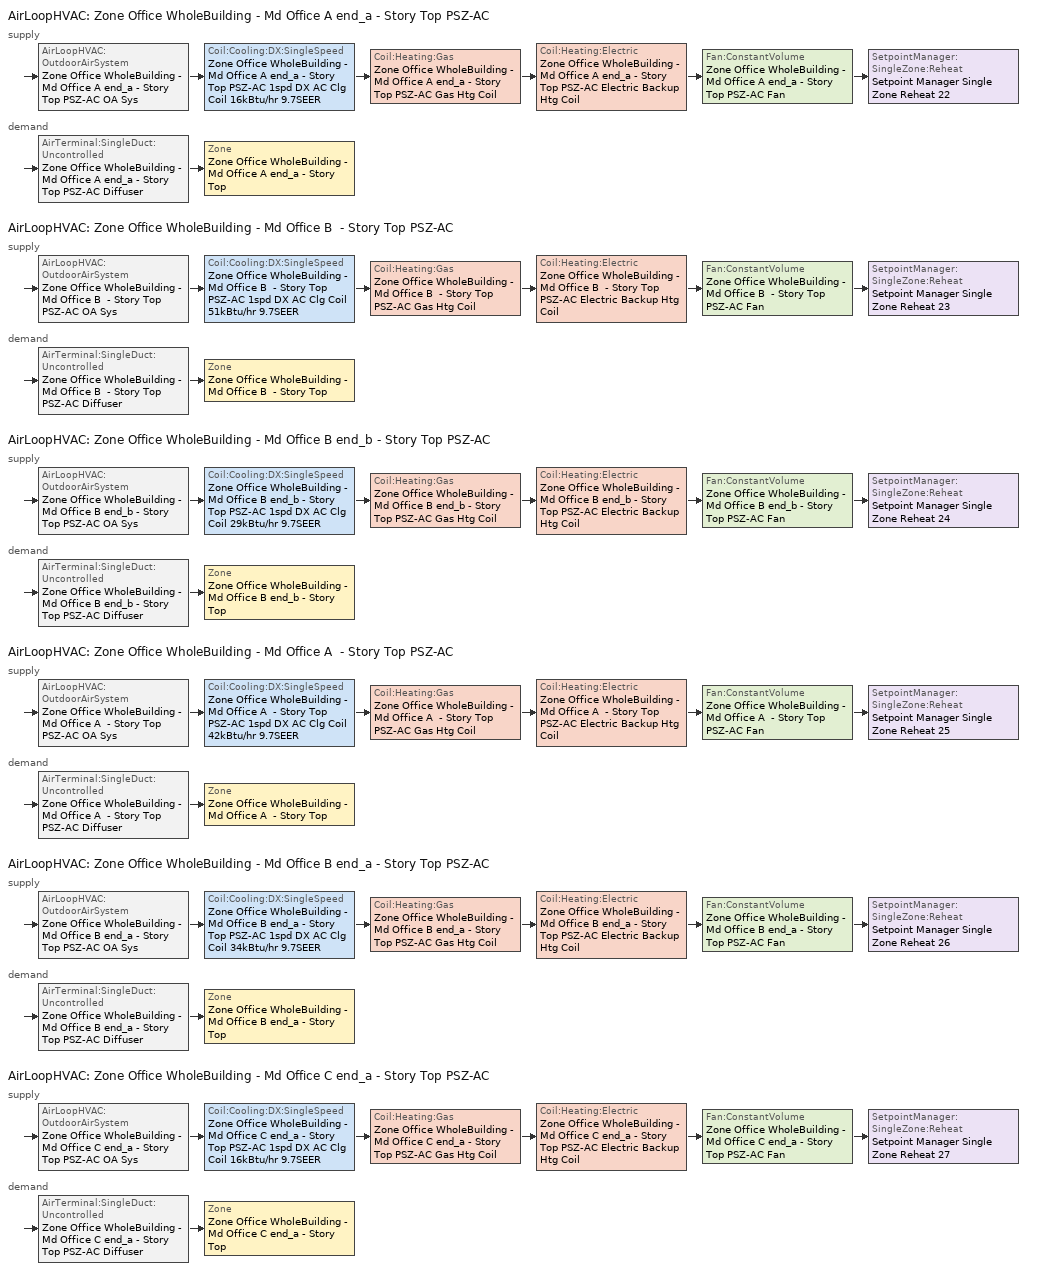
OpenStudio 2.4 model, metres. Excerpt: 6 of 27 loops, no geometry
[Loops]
AirLoopHVAC 'Zone Office WholeBuilding - Md Office A end_a - Story Top PSZ-AC'
 supply: AirLoopHVAC:OutdoorAirSystem 'Zone Office WholeBuilding - Md Office A end_a - Story Top PSZ-AC OA Sys' > Coil:Cooling:DX:SingleSpeed 'Zone Office WholeBuilding - Md Office A end_a - Story Top PSZ-AC 1spd DX AC Clg Coil 16kBtu/hr 9.7SEER' > Coil:Heating:Gas 'Zone Office WholeBuilding - Md Office A end_a - Story Top PSZ-AC Gas Htg Coil' > Coil:Heating:Electric 'Zone Office WholeBuilding - Md Office A end_a - Story Top PSZ-AC Electric Backup Htg Coil' > Fan:ConstantVolume 'Zone Office WholeBuilding - Md Office A end_a - Story Top PSZ-AC Fan' > SetpointManager:SingleZone:Reheat 'Setpoint Manager Single Zone Reheat 22'
 demand: AirTerminal:SingleDuct:Uncontrolled 'Zone Office WholeBuilding - Md Office A end_a - Story Top PSZ-AC Diffuser' > Zone 'Zone Office WholeBuilding - Md Office A end_a - Story Top'
AirLoopHVAC 'Zone Office WholeBuilding - Md Office B  - Story Top PSZ-AC'
 supply: AirLoopHVAC:OutdoorAirSystem 'Zone Office WholeBuilding - Md Office B  - Story Top PSZ-AC OA Sys' > Coil:Cooling:DX:SingleSpeed 'Zone Office WholeBuilding - Md Office B  - Story Top PSZ-AC 1spd DX AC Clg Coil 51kBtu/hr 9.7SEER' > Coil:Heating:Gas 'Zone Office WholeBuilding - Md Office B  - Story Top PSZ-AC Gas Htg Coil' > Coil:Heating:Electric 'Zone Office WholeBuilding - Md Office B  - Story Top PSZ-AC Electric Backup Htg Coil' > Fan:ConstantVolume 'Zone Office WholeBuilding - Md Office B  - Story Top PSZ-AC Fan' > SetpointManager:SingleZone:Reheat 'Setpoint Manager Single Zone Reheat 23'
 demand: AirTerminal:SingleDuct:Uncontrolled 'Zone Office WholeBuilding - Md Office B  - Story Top PSZ-AC Diffuser' > Zone 'Zone Office WholeBuilding - Md Office B  - Story Top'
AirLoopHVAC 'Zone Office WholeBuilding - Md Office B end_b - Story Top PSZ-AC'
 supply: AirLoopHVAC:OutdoorAirSystem 'Zone Office WholeBuilding - Md Office B end_b - Story Top PSZ-AC OA Sys' > Coil:Cooling:DX:SingleSpeed 'Zone Office WholeBuilding - Md Office B end_b - Story Top PSZ-AC 1spd DX AC Clg Coil 29kBtu/hr 9.7SEER' > Coil:Heating:Gas 'Zone Office WholeBuilding - Md Office B end_b - Story Top PSZ-AC Gas Htg Coil' > Coil:Heating:Electric 'Zone Office WholeBuilding - Md Office B end_b - Story Top PSZ-AC Electric Backup Htg Coil' > Fan:ConstantVolume 'Zone Office WholeBuilding - Md Office B end_b - Story Top PSZ-AC Fan' > SetpointManager:SingleZone:Reheat 'Setpoint Manager Single Zone Reheat 24'
 demand: AirTerminal:SingleDuct:Uncontrolled 'Zone Office WholeBuilding - Md Office B end_b - Story Top PSZ-AC Diffuser' > Zone 'Zone Office WholeBuilding - Md Office B end_b - Story Top'
AirLoopHVAC 'Zone Office WholeBuilding - Md Office A  - Story Top PSZ-AC'
 supply: AirLoopHVAC:OutdoorAirSystem 'Zone Office WholeBuilding - Md Office A  - Story Top PSZ-AC OA Sys' > Coil:Cooling:DX:SingleSpeed 'Zone Office WholeBuilding - Md Office A  - Story Top PSZ-AC 1spd DX AC Clg Coil 42kBtu/hr 9.7SEER' > Coil:Heating:Gas 'Zone Office WholeBuilding - Md Office A  - Story Top PSZ-AC Gas Htg Coil' > Coil:Heating:Electric 'Zone Office WholeBuilding - Md Office A  - Story Top PSZ-AC Electric Backup Htg Coil' > Fan:ConstantVolume 'Zone Office WholeBuilding - Md Office A  - Story Top PSZ-AC Fan' > SetpointManager:SingleZone:Reheat 'Setpoint Manager Single Zone Reheat 25'
 demand: AirTerminal:SingleDuct:Uncontrolled 'Zone Office WholeBuilding - Md Office A  - Story Top PSZ-AC Diffuser' > Zone 'Zone Office WholeBuilding - Md Office A  - Story Top'
AirLoopHVAC 'Zone Office WholeBuilding - Md Office B end_a - Story Top PSZ-AC'
 supply: AirLoopHVAC:OutdoorAirSystem 'Zone Office WholeBuilding - Md Office B end_a - Story Top PSZ-AC OA Sys' > Coil:Cooling:DX:SingleSpeed 'Zone Office WholeBuilding - Md Office B end_a - Story Top PSZ-AC 1spd DX AC Clg Coil 34kBtu/hr 9.7SEER' > Coil:Heating:Gas 'Zone Office WholeBuilding - Md Office B end_a - Story Top PSZ-AC Gas Htg Coil' > Coil:Heating:Electric 'Zone Office WholeBuilding - Md Office B end_a - Story Top PSZ-AC Electric Backup Htg Coil' > Fan:ConstantVolume 'Zone Office WholeBuilding - Md Office B end_a - Story Top PSZ-AC Fan' > SetpointManager:SingleZone:Reheat 'Setpoint Manager Single Zone Reheat 26'
 demand: AirTerminal:SingleDuct:Uncontrolled 'Zone Office WholeBuilding - Md Office B end_a - Story Top PSZ-AC Diffuser' > Zone 'Zone Office WholeBuilding - Md Office B end_a - Story Top'
AirLoopHVAC 'Zone Office WholeBuilding - Md Office C end_a - Story Top PSZ-AC'
 supply: AirLoopHVAC:OutdoorAirSystem 'Zone Office WholeBuilding - Md Office C end_a - Story Top PSZ-AC OA Sys' > Coil:Cooling:DX:SingleSpeed 'Zone Office WholeBuilding - Md Office C end_a - Story Top PSZ-AC 1spd DX AC Clg Coil 16kBtu/hr 9.7SEER' > Coil:Heating:Gas 'Zone Office WholeBuilding - Md Office C end_a - Story Top PSZ-AC Gas Htg Coil' > Coil:Heating:Electric 'Zone Office WholeBuilding - Md Office C end_a - Story Top PSZ-AC Electric Backup Htg Coil' > Fan:ConstantVolume 'Zone Office WholeBuilding - Md Office C end_a - Story Top PSZ-AC Fan' > SetpointManager:SingleZone:Reheat 'Setpoint Manager Single Zone Reheat 27'
 demand: AirTerminal:SingleDuct:Uncontrolled 'Zone Office WholeBuilding - Md Office C end_a - Story Top PSZ-AC Diffuser' > Zone 'Zone Office WholeBuilding - Md Office C end_a - Story Top'
[Sizing:Zone] Zone Cooling Design Supply Air Temperature Input Method=SupplyAirTemperature; Zone Cooling Design Supply Air Temperature {C}=12.8; Zone Cooling Design Supply Air Temperature Difference {deltaC}=11.11; Zone Heating Design Supply Air Temperature Input Method=SupplyAirTemperature; Zone Heating Design Supply Air Temperature {C}=40; Zone Heating Design Supply Air Temperature Difference {deltaC}=11.11; Zone Cooling Design Supply Air Humidity Ratio {kg-H2O/kg-air}=0.0085; Zone Heating Design Supply Air Humidity Ratio {kg-H2O/kg-air}=0.008; Cooling Design Air Flow Method=DesignDay; Heating Design Air Flow Method=DesignDay; Account for Dedicated Outdoor Air System=No; Dedicated Outdoor Air System Control Strategy=NeutralSupplyAir; Dedicated Outdoor Air Low Setpoint Temperature for Design {C}=autosize; Dedicated Outdoor Air High Setpoint Temperature for Design {C}=autosize
Zone Office WholeBuilding - Md Office A end_a - Story Top; Zone Office WholeBuilding - Md Office B end_a - Story Top; Zone Office WholeBuilding - Md Office C end_a - Story Top; Zone Office WholeBuilding - Md Office A  - Story Top; Zone Office WholeBuilding - Md Office B  - Story Top; Zone Office WholeBuilding - Md Office B end_b - Story Top
[Zone equipment]
Zone Office WholeBuilding - Md Office A end_a - Story Top: Zone Office WholeBuilding - Md Office A end_a - Story Top PSZ-AC Diffuser
Zone Office WholeBuilding - Md Office B end_a - Story Top: Zone Office WholeBuilding - Md Office B end_a - Story Top PSZ-AC Diffuser
Zone Office WholeBuilding - Md Office C end_a - Story Top: Zone Office WholeBuilding - Md Office C end_a - Story Top PSZ-AC Diffuser
Zone Office WholeBuilding - Md Office A  - Story Top: Zone Office WholeBuilding - Md Office A  - Story Top PSZ-AC Diffuser
Zone Office WholeBuilding - Md Office B  - Story Top: Zone Office WholeBuilding - Md Office B  - Story Top PSZ-AC Diffuser
Zone Office WholeBuilding - Md Office B end_b - Story Top: Zone Office WholeBuilding - Md Office B end_b - Story Top PSZ-AC Diffuser
[AirLoopHVAC] Design Supply Air Flow Rate {m3/s}=AutoSize
Name | Availability Schedule
Zone Office WholeBuilding - Md Office A end_a - Story Top PSZ-AC; Zone Office WholeBuilding - Md Office C end_a - Story Top PSZ-AC | Always On Discrete
Zone Office WholeBuilding - Md Office B  - Story Top PSZ-AC | Zone Office WholeBuilding - Md Office B  - Story Top PSZ-AC Occ Sch
Zone Office WholeBuilding - Md Office B end_b - Story Top PSZ-AC | Zone Office WholeBuilding - Md Office B end_b - Story Top PSZ-AC Occ Sch
Zone Office WholeBuilding - Md Office A  - Story Top PSZ-AC | Zone Office WholeBuilding - Md Office A  - Story Top PSZ-AC Occ Sch
Zone Office WholeBuilding - Md Office B end_a - Story Top PSZ-AC | Zone Office WholeBuilding - Md Office B end_a - Story Top PSZ-AC Occ Sch
[Sizing:System] Type of Load to Size On=Sensible; Design Outdoor Air Flow Rate {m3/s}=Autosize; Minimum System Air Flow Ratio=1; Preheat Design Temperature {C}=7; Preheat Design Humidity Ratio {kg-H2O/kg-Air}=0.008; Precool Design Temperature {C}=12.8; Precool Design Humidity Ratio {kg-H2O/kg-Air}=0.008; Central Cooling Design Supply Air Temperature {C}=12.8; Central Heating Design Supply Air Temperature {C}=40; Sizing Option=Coincident; 100% Outdoor Air in Cooling=No; 100% Outdoor Air in Heating=No; Central Cooling Design Supply Air Humidity Ratio {kg-H2O/kg-Air}=0.0085; Central Heating Design Supply Air Humidity Ratio {kg-H2O/kg-Air}=0.008; Cooling Design Air Flow Method=DesignDay; Cooling Design Air Flow Rate {m3/s}=0; Heating Design Air Flow Method=DesignDay; Heating Design Air Flow Rate {m3/s}=0; System Outdoor Air Method=ZoneSum; Zone Maximum Outdoor Air Fraction=1; Cooling Supply Air Flow Rate Per Floor Area {m3/s-m2}=0.00996765; Cooling Fraction of Autosized Cooling Supply Air Flow Rate=1; Cooling Supply Air Flow Rate Per Unit Cooling Capacity {m3/s-W}=3.94755e-05; Heating Supply Air Flow Rate Per Floor Area {m3/s-m2}=0.00996765; Heating Fraction of Autosized Heating Supply Air Flow Rate=1; Heating Fraction of Autosized Cooling Supply Air Flow Rate=1; Heating Supply Air Flow Rate Per Unit Heating Capacity {m3/s-W}=3.15882e-05; Cooling Design Capacity Method=CoolingDesignCapacity; Cooling Design Capacity {W}=autosize; Cooling Design Capacity Per Floor Area {W/m2}=234.7; Fraction of Autosized Cooling Design Capacity=1; Heating Design Capacity Method=HeatingDesignCapacity; Heating Design Capacity {W}=autosize; Heating Design Capacity Per Floor Area {W/m2}=157; Fraction of Autosized Heating Design Capacity=1; Central Cooling Capacity Control Method=OnOff
Zone Office WholeBuilding - Md Office A end_a - Story Top PSZ-AC; Zone Office WholeBuilding - Md Office B  - Story Top PSZ-AC; Zone Office WholeBuilding - Md Office B end_b - Story Top PSZ-AC; Zone Office WholeBuilding - Md Office A  - Story Top PSZ-AC; Zone Office WholeBuilding - Md Office B end_a - Story Top PSZ-AC; Zone Office WholeBuilding - Md Office C end_a - Story Top PSZ-AC
[SetpointManager:SingleZone:Reheat] Minimum Supply Air Temperature {C}=10; Maximum Supply Air Temperature {C}=50
Name | Control Zone
Setpoint Manager Single Zone Reheat 22 | Zone Office WholeBuilding - Md Office A end_a - Story Top
Setpoint Manager Single Zone Reheat 23 | Zone Office WholeBuilding - Md Office B  - Story Top
Setpoint Manager Single Zone Reheat 24 | Zone Office WholeBuilding - Md Office B end_b - Story Top
Setpoint Manager Single Zone Reheat 25 | Zone Office WholeBuilding - Md Office A  - Story Top
Setpoint Manager Single Zone Reheat 26 | Zone Office WholeBuilding - Md Office B end_a - Story Top
Setpoint Manager Single Zone Reheat 27 | Zone Office WholeBuilding - Md Office C end_a - Story Top
[Fan:ConstantVolume] Availability Schedule=Always On Discrete; Pressure Rise {Pa}=622.722; Maximum Flow Rate {m3/s}=AutoSize
Name | Fan Efficiency | Motor Efficiency
Zone Office WholeBuilding - Md Office A end_a - Story Top PSZ-AC Fan; Zone Office WholeBuilding - Md Office B end_b - Story Top PSZ-AC Fan; Zone Office WholeBuilding - Md Office A  - Story Top PSZ-AC Fan; Zone Office WholeBuilding - Md Office B end_a - Story Top PSZ-AC Fan; Zone Office WholeBuilding - Md Office C end_a - Story Top PSZ-AC Fan | 0.53625 | 0.825
Zone Office WholeBuilding - Md Office B  - Story Top PSZ-AC Fan | 0.546 | 0.84
[Coil:Heating:Gas] Availability Schedule=Always On Discrete; Gas Burner Efficiency=0.8; Nominal Capacity {W}=AutoSize; Parasitic Electric Load {W}=0; Parasitic Gas Load {W}=0
Zone Office WholeBuilding - Md Office A end_a - Story Top PSZ-AC Gas Htg Coil; Zone Office WholeBuilding - Md Office B  - Story Top PSZ-AC Gas Htg Coil; Zone Office WholeBuilding - Md Office B end_b - Story Top PSZ-AC Gas Htg Coil; Zone Office WholeBuilding - Md Office A  - Story Top PSZ-AC Gas Htg Coil; Zone Office WholeBuilding - Md Office B end_a - Story Top PSZ-AC Gas Htg Coil; Zone Office WholeBuilding - Md Office C end_a - Story Top PSZ-AC Gas Htg Coil
[Coil:Heating:Electric] Availability Schedule=Always On Discrete
Zone Office WholeBuilding - Md Office A end_a - Story Top PSZ-AC Electric Backup Htg Coil; Zone Office WholeBuilding - Md Office B  - Story Top PSZ-AC Electric Backup Htg Coil; Zone Office WholeBuilding - Md Office B end_b - Story Top PSZ-AC Electric Backup Htg Coil; Zone Office WholeBuilding - Md Office A  - Story Top PSZ-AC Electric Backup Htg Coil; Zone Office WholeBuilding - Md Office B end_a - Story Top PSZ-AC Electric Backup Htg Coil; Zone Office WholeBuilding - Md Office C end_a - Story Top PSZ-AC Electric Backup Htg Coil
[Coil:Cooling:DX:SingleSpeed] Availability Schedule=Always On Discrete; Rated Total Cooling Capacity {W}=autosize; Rated Sensible Heat Ratio=autosize; Rated COP {W/W}=2.967036; Rated Air Flow Rate {m3/s}=autosize; Rated Evaporator Fan Power Per Volume Flow Rate {W/(m3/s)}=773.3; Condenser Type=AirCooled; Evaporative Condenser Effectiveness=0; Evaporative Condenser Air Flow Rate {m3/s}=Autosize; Evaporative Condenser Pump Rated Power Consumption {W}=Autosize; Crankcase Heater Capacity {W}=0; Maximum Outdoor Dry-Bulb Temperature for Crankcase Heater Operation {C}=0; Basin Heater Capacity {W/K}=0; Basin Heater Setpoint Temperature {C}=10
Name | Total Cooling Capacity Function of Temperature Curve | Total Cooling Capacity Function of Flow Fraction Curve | Energy Input Ratio Function of Temperature Curve | Energy Input Ratio Function of Flow Fraction Curve | Part Load Fraction Correlation Curve
Zone Office WholeBuilding - Md Office A end_a - Story Top PSZ-AC 1spd DX AC Clg Coil 16kBtu/hr 9.7SEER | CoilClgDXQRatio_fTwbToadbSI 5 | CoilClgDXSnglQRatio_fCFMRatio 5 | CoilClgDXEIRRatio_fTwbToadbSI 5 | CoilClgDXSnglEIRRatio_fCFMRatio 5 | CoilClgDXEIRRatio_fQFrac 5
Zone Office WholeBuilding - Md Office B  - Story Top PSZ-AC 1spd DX AC Clg Coil 51kBtu/hr 9.7SEER | CoilClgDXQRatio_fTwbToadbSI 11 | CoilClgDXSnglQRatio_fCFMRatio 11 | CoilClgDXEIRRatio_fTwbToadbSI 11 | CoilClgDXSnglEIRRatio_fCFMRatio 11 | CoilClgDXEIRRatio_fQFrac 11
Zone Office WholeBuilding - Md Office B end_b - Story Top PSZ-AC 1spd DX AC Clg Coil 29kBtu/hr 9.7SEER | CoilClgDXQRatio_fTwbToadbSI 17 | CoilClgDXSnglQRatio_fCFMRatio 17 | CoilClgDXEIRRatio_fTwbToadbSI 17 | CoilClgDXSnglEIRRatio_fCFMRatio 17 | CoilClgDXEIRRatio_fQFrac 17
Zone Office WholeBuilding - Md Office A  - Story Top PSZ-AC 1spd DX AC Clg Coil 42kBtu/hr 9.7SEER | CoilClgDXQRatio_fTwbToadbSI 2 | CoilClgDXSnglQRatio_fCFMRatio 2 | CoilClgDXEIRRatio_fTwbToadbSI 2 | CoilClgDXSnglEIRRatio_fCFMRatio 2 | CoilClgDXEIRRatio_fQFrac 2
Zone Office WholeBuilding - Md Office B end_a - Story Top PSZ-AC 1spd DX AC Clg Coil 34kBtu/hr 9.7SEER | CoilClgDXQRatio_fTwbToadbSI 14 | CoilClgDXSnglQRatio_fCFMRatio 14 | CoilClgDXEIRRatio_fTwbToadbSI 14 | CoilClgDXSnglEIRRatio_fCFMRatio 14 | CoilClgDXEIRRatio_fQFrac 14
Zone Office WholeBuilding - Md Office C end_a - Story Top PSZ-AC 1spd DX AC Clg Coil 16kBtu/hr 9.7SEER | CoilClgDXQRatio_fTwbToadbSI 23 | CoilClgDXSnglQRatio_fCFMRatio 23 | CoilClgDXEIRRatio_fTwbToadbSI 23 | CoilClgDXSnglEIRRatio_fCFMRatio 23 | CoilClgDXEIRRatio_fQFrac 23
[Controller:OutdoorAir] Minimum Outdoor Air Flow Rate {m3/s}=0; Maximum Outdoor Air Flow Rate {m3/s}=Autosize; Economizer Control Type=NoEconomizer; Economizer Control Action Type=ModulateFlow; Economizer Maximum Limit Dry-Bulb Temperature {C}=28; Economizer Maximum Limit Enthalpy {J/kg}=64000; Economizer Minimum Limit Dry-Bulb Temperature {C}=-100; Lockout Type=LockoutWithCompressor; Minimum Limit Type=FixedMinimum; Minimum Outdoor Air Schedule=Always On Discrete; High Humidity Control=No; Heat Recovery Bypass Control Type=BypassWhenOAFlowGreaterThanMinimum
Name | Controller Mechanical Ventilation
Zone Office WholeBuilding - Md Office A end_a - Story Top PSZ-AC OA Sys Controller | Controller Mechanical Ventilation 22
Zone Office WholeBuilding - Md Office B  - Story Top PSZ-AC OA Sys Controller | Controller Mechanical Ventilation 23
Zone Office WholeBuilding - Md Office B end_b - Story Top PSZ-AC OA Sys Controller | Controller Mechanical Ventilation 24
Zone Office WholeBuilding - Md Office A  - Story Top PSZ-AC OA Sys Controller | Controller Mechanical Ventilation 25
Zone Office WholeBuilding - Md Office B end_a - Story Top PSZ-AC OA Sys Controller | Controller Mechanical Ventilation 26
Zone Office WholeBuilding - Md Office C end_a - Story Top PSZ-AC OA Sys Controller | Controller Mechanical Ventilation 27
[Controller:MechanicalVentilation] Availability Schedule=Always On Discrete; System Outdoor Air Method=ZoneSum
Controller Mechanical Ventilation 22; Controller Mechanical Ventilation 23; Controller Mechanical Ventilation 24; Controller Mechanical Ventilation 25; Controller Mechanical Ventilation 26; Controller Mechanical Ventilation 27
[AirLoopHVAC:OutdoorAirSystem]
Name | Controller
Zone Office WholeBuilding - Md Office A end_a - Story Top PSZ-AC OA Sys | Zone Office WholeBuilding - Md Office A end_a - Story Top PSZ-AC OA Sys Controller
Zone Office WholeBuilding - Md Office B  - Story Top PSZ-AC OA Sys | Zone Office WholeBuilding - Md Office B  - Story Top PSZ-AC OA Sys Controller
Zone Office WholeBuilding - Md Office B end_b - Story Top PSZ-AC OA Sys | Zone Office WholeBuilding - Md Office B end_b - Story Top PSZ-AC OA Sys Controller
Zone Office WholeBuilding - Md Office A  - Story Top PSZ-AC OA Sys | Zone Office WholeBuilding - Md Office A  - Story Top PSZ-AC OA Sys Controller
Zone Office WholeBuilding - Md Office B end_a - Story Top PSZ-AC OA Sys | Zone Office WholeBuilding - Md Office B end_a - Story Top PSZ-AC OA Sys Controller
Zone Office WholeBuilding - Md Office C end_a - Story Top PSZ-AC OA Sys | Zone Office WholeBuilding - Md Office C end_a - Story Top PSZ-AC OA Sys Controller
[AirTerminal:SingleDuct:Uncontrolled] Availability Schedule=Always On Discrete; Maximum Air Flow Rate {m3/s}=AutoSize
Zone Office WholeBuilding - Md Office A end_a - Story Top PSZ-AC Diffuser; Zone Office WholeBuilding - Md Office B  - Story Top PSZ-AC Diffuser; Zone Office WholeBuilding - Md Office B end_b - Story Top PSZ-AC Diffuser; Zone Office WholeBuilding - Md Office A  - Story Top PSZ-AC Diffuser; Zone Office WholeBuilding - Md Office B end_a - Story Top PSZ-AC Diffuser; Zone Office WholeBuilding - Md Office C end_a - Story Top PSZ-AC Diffuser
[Schedule:Ruleset]
Name | Default Day Schedule | Summer Design Day Schedule | Winter Design Day Schedule
Zone Office WholeBuilding - Md Office A  - Story Top PSZ-AC Occ Sch | Zone Office WholeBuilding - Md Office A  - Story Top PSZ-AC Occ Sch Default | Zone Office WholeBuilding - Md Office A  - Story Top PSZ-AC Occ Sch Summer Design Day | Zone Office WholeBuilding - Md Office A  - Story Top PSZ-AC Occ Sch Winter Design Day
Zone Office WholeBuilding - Md Office B  - Story Top PSZ-AC Occ Sch | Zone Office WholeBuilding - Md Office B  - Story Top PSZ-AC Occ Sch Default | Zone Office WholeBuilding - Md Office B  - Story Top PSZ-AC Occ Sch Summer Design Day | Zone Office WholeBuilding - Md Office B  - Story Top PSZ-AC Occ Sch Winter Design Day
Zone Office WholeBuilding - Md Office B end_a - Story Top PSZ-AC Occ Sch | Zone Office WholeBuilding - Md Office B end_a - Story Top PSZ-AC Occ Sch Default | Zone Office WholeBuilding - Md Office B end_a - Story Top PSZ-AC Occ Sch Summer Design Day | Zone Office WholeBuilding - Md Office B end_a - Story Top PSZ-AC Occ Sch Winter Design Day
Zone Office WholeBuilding - Md Office B end_b - Story Top PSZ-AC Occ Sch | Zone Office WholeBuilding - Md Office B end_b - Story Top PSZ-AC Occ Sch Default | Zone Office WholeBuilding - Md Office B end_b - Story Top PSZ-AC Occ Sch Summer Design Day | Zone Office WholeBuilding - Md Office B end_b - Story Top PSZ-AC Occ Sch Winter Design Day
[Schedule:Day]
Zone Office WholeBuilding - Md Office A  - Story Top PSZ-AC Occ Sch Default; Zone Office WholeBuilding - Md Office A  - Story Top PSZ-AC Occ Sch Winter Design Day; Zone Office WholeBuilding - Md Office A  - Story Top PSZ-AC Occ Sch Summer Design Day; Zone Office WholeBuilding - Md Office B  - Story Top PSZ-AC Occ Sch Default; Zone Office WholeBuilding - Md Office B  - Story Top PSZ-AC Occ Sch Winter Design Day; Zone Office WholeBuilding - Md Office B  - Story Top PSZ-AC Occ Sch Summer Design Day; Zone Office WholeBuilding - Md Office B end_a - Story Top PSZ-AC Occ Sch Default; Zone Office WholeBuilding - Md Office B end_a - Story Top PSZ-AC Occ Sch Winter Design Day; Zone Office WholeBuilding - Md Office B end_a - Story Top PSZ-AC Occ Sch Summer Design Day; Zone Office WholeBuilding - Md Office B end_b - Story Top PSZ-AC Occ Sch Default; Zone Office WholeBuilding - Md Office B end_b - Story Top PSZ-AC Occ Sch Winter Design Day; Zone Office WholeBuilding - Md Office B end_b - Story Top PSZ-AC Occ Sch Summer Design Day: 24, 0, 1
Zone Office WholeBuilding - Md Office A  - Story Top PSZ-AC Occ Sch Monday; Zone Office WholeBuilding - Md Office A  - Story Top PSZ-AC Occ Sch Tuesday; Zone Office WholeBuilding - Md Office A  - Story Top PSZ-AC Occ Sch Wednesday; Zone Office WholeBuilding - Md Office A  - Story Top PSZ-AC Occ Sch Thursday; Zone Office WholeBuilding - Md Office A  - Story Top PSZ-AC Occ Sch Friday; Zone Office WholeBuilding - Md Office B  - Story Top PSZ-AC Occ Sch Monday; Zone Office WholeBuilding - Md Office B  - Story Top PSZ-AC Occ Sch Tuesday; Zone Office WholeBuilding - Md Office B  - Story Top PSZ-AC Occ Sch Wednesday; Zone Office WholeBuilding - Md Office B  - Story Top PSZ-AC Occ Sch Thursday; Zone Office WholeBuilding - Md Office B  - Story Top PSZ-AC Occ Sch Friday; Zone Office WholeBuilding - Md Office B end_a - Story Top PSZ-AC Occ Sch Monday; Zone Office WholeBuilding - Md Office B end_a - Story Top PSZ-AC Occ Sch Tuesday; Zone Office WholeBuilding - Md Office B end_a - Story Top PSZ-AC Occ Sch Wednesday; Zone Office WholeBuilding - Md Office B end_a - Story Top PSZ-AC Occ Sch Thursday; Zone Office WholeBuilding - Md Office B end_a - Story Top PSZ-AC Occ Sch Friday; Zone Office WholeBuilding - Md Office B end_b - Story Top PSZ-AC Occ Sch Monday; Zone Office WholeBuilding - Md Office B end_b - Story Top PSZ-AC Occ Sch Tuesday; Zone Office WholeBuilding - Md Office B end_b - Story Top PSZ-AC Occ Sch Wednesday; Zone Office WholeBuilding - Md Office B end_b - Story Top PSZ-AC Occ Sch Thursday; Zone Office WholeBuilding - Md Office B end_b - Story Top PSZ-AC Occ Sch Friday: 7, 0, 0, 18, 0, 1, 24, 0, 0
Zone Office WholeBuilding - Md Office A  - Story Top PSZ-AC Occ Sch Saturday; Zone Office WholeBuilding - Md Office B  - Story Top PSZ-AC Occ Sch Saturday; Zone Office WholeBuilding - Md Office B end_a - Story Top PSZ-AC Occ Sch Saturday; Zone Office WholeBuilding - Md Office B end_b - Story Top PSZ-AC Occ Sch Saturday: 8, 0, 0, 12, 0, 1, 24, 0, 0
Zone Office WholeBuilding - Md Office A  - Story Top PSZ-AC Occ Sch Sunday; Zone Office WholeBuilding - Md Office B  - Story Top PSZ-AC Occ Sch Sunday; Zone Office WholeBuilding - Md Office B end_a - Story Top PSZ-AC Occ Sch Sunday; Zone Office WholeBuilding - Md Office B end_b - Story Top PSZ-AC Occ Sch Sunday: 24, 0, 0
[Schedule:Rule] Date Specification Type=DateRange; Start Month=1; Start Day=1; End Month=12
Name | Schedule Ruleset | Rule Order | Day Schedule | Apply Monday | End Day | Apply Tuesday | Apply Wednesday | Apply Thursday | Apply Friday | Apply Saturday | Apply Sunday
Zone Office WholeBuilding - Md Office A  - Story Top PSZ-AC Occ Sch Monday Rule | Zone Office WholeBuilding - Md Office A  - Story Top PSZ-AC Occ Sch | 6 | Zone Office WholeBuilding - Md Office A  - Story Top PSZ-AC Occ Sch Monday | Yes | 28
Zone Office WholeBuilding - Md Office A  - Story Top PSZ-AC Occ Sch Tuesday Rule | Zone Office WholeBuilding - Md Office A  - Story Top PSZ-AC Occ Sch | 5 | Zone Office WholeBuilding - Md Office A  - Story Top PSZ-AC Occ Sch Tuesday |  | 29 | Yes
Zone Office WholeBuilding - Md Office A  - Story Top PSZ-AC Occ Sch Wednesday Rule | Zone Office WholeBuilding - Md Office A  - Story Top PSZ-AC Occ Sch | 4 | Zone Office WholeBuilding - Md Office A  - Story Top PSZ-AC Occ Sch Wednesday |  | 30 |  | Yes
Zone Office WholeBuilding - Md Office A  - Story Top PSZ-AC Occ Sch Thursday Rule | Zone Office WholeBuilding - Md Office A  - Story Top PSZ-AC Occ Sch | 3 | Zone Office WholeBuilding - Md Office A  - Story Top PSZ-AC Occ Sch Thursday |  | 31 |  |  | Yes
Zone Office WholeBuilding - Md Office A  - Story Top PSZ-AC Occ Sch Friday Rule | Zone Office WholeBuilding - Md Office A  - Story Top PSZ-AC Occ Sch | 2 | Zone Office WholeBuilding - Md Office A  - Story Top PSZ-AC Occ Sch Friday |  | 25 |  |  |  | Yes
Zone Office WholeBuilding - Md Office A  - Story Top PSZ-AC Occ Sch Saturday Rule | Zone Office WholeBuilding - Md Office A  - Story Top PSZ-AC Occ Sch | 1 | Zone Office WholeBuilding - Md Office A  - Story Top PSZ-AC Occ Sch Saturday |  | 26 |  |  |  |  | Yes
Zone Office WholeBuilding - Md Office A  - Story Top PSZ-AC Occ Sch Sunday Rule | Zone Office WholeBuilding - Md Office A  - Story Top PSZ-AC Occ Sch | 0 | Zone Office WholeBuilding - Md Office A  - Story Top PSZ-AC Occ Sch Sunday |  | 27 |  |  |  |  |  | Yes
Zone Office WholeBuilding - Md Office B  - Story Top PSZ-AC Occ Sch Monday Rule | Zone Office WholeBuilding - Md Office B  - Story Top PSZ-AC Occ Sch | 6 | Zone Office WholeBuilding - Md Office B  - Story Top PSZ-AC Occ Sch Monday | Yes | 28
Zone Office WholeBuilding - Md Office B  - Story Top PSZ-AC Occ Sch Tuesday Rule | Zone Office WholeBuilding - Md Office B  - Story Top PSZ-AC Occ Sch | 5 | Zone Office WholeBuilding - Md Office B  - Story Top PSZ-AC Occ Sch Tuesday |  | 29 | Yes
Zone Office WholeBuilding - Md Office B  - Story Top PSZ-AC Occ Sch Wednesday Rule | Zone Office WholeBuilding - Md Office B  - Story Top PSZ-AC Occ Sch | 4 | Zone Office WholeBuilding - Md Office B  - Story Top PSZ-AC Occ Sch Wednesday |  | 30 |  | Yes
Zone Office WholeBuilding - Md Office B  - Story Top PSZ-AC Occ Sch Thursday Rule | Zone Office WholeBuilding - Md Office B  - Story Top PSZ-AC Occ Sch | 3 | Zone Office WholeBuilding - Md Office B  - Story Top PSZ-AC Occ Sch Thursday |  | 31 |  |  | Yes
Zone Office WholeBuilding - Md Office B  - Story Top PSZ-AC Occ Sch Friday Rule | Zone Office WholeBuilding - Md Office B  - Story Top PSZ-AC Occ Sch | 2 | Zone Office WholeBuilding - Md Office B  - Story Top PSZ-AC Occ Sch Friday |  | 25 |  |  |  | Yes
Zone Office WholeBuilding - Md Office B  - Story Top PSZ-AC Occ Sch Saturday Rule | Zone Office WholeBuilding - Md Office B  - Story Top PSZ-AC Occ Sch | 1 | Zone Office WholeBuilding - Md Office B  - Story Top PSZ-AC Occ Sch Saturday |  | 26 |  |  |  |  | Yes
Zone Office WholeBuilding - Md Office B  - Story Top PSZ-AC Occ Sch Sunday Rule | Zone Office WholeBuilding - Md Office B  - Story Top PSZ-AC Occ Sch | 0 | Zone Office WholeBuilding - Md Office B  - Story Top PSZ-AC Occ Sch Sunday |  | 27 |  |  |  |  |  | Yes
Zone Office WholeBuilding - Md Office B end_a - Story Top PSZ-AC Occ Sch Monday Rule | Zone Office WholeBuilding - Md Office B end_a - Story Top PSZ-AC Occ Sch | 6 | Zone Office WholeBuilding - Md Office B end_a - Story Top PSZ-AC Occ Sch Monday | Yes | 28
Zone Office WholeBuilding - Md Office B end_a - Story Top PSZ-AC Occ Sch Tuesday Rule | Zone Office WholeBuilding - Md Office B end_a - Story Top PSZ-AC Occ Sch | 5 | Zone Office WholeBuilding - Md Office B end_a - Story Top PSZ-AC Occ Sch Tuesday |  | 29 | Yes
Zone Office WholeBuilding - Md Office B end_a - Story Top PSZ-AC Occ Sch Wednesday Rule | Zone Office WholeBuilding - Md Office B end_a - Story Top PSZ-AC Occ Sch | 4 | Zone Office WholeBuilding - Md Office B end_a - Story Top PSZ-AC Occ Sch Wednesday |  | 30 |  | Yes
Zone Office WholeBuilding - Md Office B end_a - Story Top PSZ-AC Occ Sch Thursday Rule | Zone Office WholeBuilding - Md Office B end_a - Story Top PSZ-AC Occ Sch | 3 | Zone Office WholeBuilding - Md Office B end_a - Story Top PSZ-AC Occ Sch Thursday |  | 31 |  |  | Yes
Zone Office WholeBuilding - Md Office B end_a - Story Top PSZ-AC Occ Sch Friday Rule | Zone Office WholeBuilding - Md Office B end_a - Story Top PSZ-AC Occ Sch | 2 | Zone Office WholeBuilding - Md Office B end_a - Story Top PSZ-AC Occ Sch Friday |  | 25 |  |  |  | Yes
Zone Office WholeBuilding - Md Office B end_a - Story Top PSZ-AC Occ Sch Saturday Rule | Zone Office WholeBuilding - Md Office B end_a - Story Top PSZ-AC Occ Sch | 1 | Zone Office WholeBuilding - Md Office B end_a - Story Top PSZ-AC Occ Sch Saturday |  | 26 |  |  |  |  | Yes
Zone Office WholeBuilding - Md Office B end_a - Story Top PSZ-AC Occ Sch Sunday Rule | Zone Office WholeBuilding - Md Office B end_a - Story Top PSZ-AC Occ Sch | 0 | Zone Office WholeBuilding - Md Office B end_a - Story Top PSZ-AC Occ Sch Sunday |  | 27 |  |  |  |  |  | Yes
Zone Office WholeBuilding - Md Office B end_b - Story Top PSZ-AC Occ Sch Monday Rule | Zone Office WholeBuilding - Md Office B end_b - Story Top PSZ-AC Occ Sch | 6 | Zone Office WholeBuilding - Md Office B end_b - Story Top PSZ-AC Occ Sch Monday | Yes | 28
Zone Office WholeBuilding - Md Office B end_b - Story Top PSZ-AC Occ Sch Tuesday Rule | Zone Office WholeBuilding - Md Office B end_b - Story Top PSZ-AC Occ Sch | 5 | Zone Office WholeBuilding - Md Office B end_b - Story Top PSZ-AC Occ Sch Tuesday |  | 29 | Yes
Zone Office WholeBuilding - Md Office B end_b - Story Top PSZ-AC Occ Sch Wednesday Rule | Zone Office WholeBuilding - Md Office B end_b - Story Top PSZ-AC Occ Sch | 4 | Zone Office WholeBuilding - Md Office B end_b - Story Top PSZ-AC Occ Sch Wednesday |  | 30 |  | Yes
Zone Office WholeBuilding - Md Office B end_b - Story Top PSZ-AC Occ Sch Thursday Rule | Zone Office WholeBuilding - Md Office B end_b - Story Top PSZ-AC Occ Sch | 3 | Zone Office WholeBuilding - Md Office B end_b - Story Top PSZ-AC Occ Sch Thursday |  | 31 |  |  | Yes
Zone Office WholeBuilding - Md Office B end_b - Story Top PSZ-AC Occ Sch Friday Rule | Zone Office WholeBuilding - Md Office B end_b - Story Top PSZ-AC Occ Sch | 2 | Zone Office WholeBuilding - Md Office B end_b - Story Top PSZ-AC Occ Sch Friday |  | 25 |  |  |  | Yes
Zone Office WholeBuilding - Md Office B end_b - Story Top PSZ-AC Occ Sch Saturday Rule | Zone Office WholeBuilding - Md Office B end_b - Story Top PSZ-AC Occ Sch | 1 | Zone Office WholeBuilding - Md Office B end_b - Story Top PSZ-AC Occ Sch Saturday |  | 26 |  |  |  |  | Yes
Zone Office WholeBuilding - Md Office B end_b - Story Top PSZ-AC Occ Sch Sunday Rule | Zone Office WholeBuilding - Md Office B end_b - Story Top PSZ-AC Occ Sch | 0 | Zone Office WholeBuilding - Md Office B end_b - Story Top PSZ-AC Occ Sch Sunday |  | 27 |  |  |  |  |  | Yes
[Schedule:Constant]
Always On Discrete: Value=1
[Curve:Biquadratic] Minimum Value of x=13.89; Maximum Value of x=25; Minimum Value of y=23.89; Maximum Value of y=46.11; Minimum Curve Output=0.77
Name | Coefficient1 Constant | Coefficient2 x | Coefficient3 x**2 | Coefficient4 y | Coefficient5 y**2 | Coefficient6 x*y | Maximum Curve Output
CoilClgDXQRatio_fTwbToadbSI 2; CoilClgDXQRatio_fTwbToadbSI 5; CoilClgDXQRatio_fTwbToadbSI 11; CoilClgDXQRatio_fTwbToadbSI 14; CoilClgDXQRatio_fTwbToadbSI 17; CoilClgDXQRatio_fTwbToadbSI 23 | 0.86779 | 0.014245 | 0.000554 | -0.007569 | 3.2e-05 | -0.000191 | 1.29
CoilClgDXEIRRatio_fTwbToadbSI 2; CoilClgDXEIRRatio_fTwbToadbSI 5; CoilClgDXEIRRatio_fTwbToadbSI 11; CoilClgDXEIRRatio_fTwbToadbSI 14; CoilClgDXEIRRatio_fTwbToadbSI 17; CoilClgDXEIRRatio_fTwbToadbSI 23 | 0.116709 | 0.028458 | -0.000411 | 0.021422 | 0.000162 | -0.00068 | 1.33
[Curve:Quadratic]
Name | Coefficient1 Constant | Coefficient2 x | Coefficient3 x**2 | Minimum Value of x | Maximum Value of x
CoilClgDXSnglQRatio_fCFMRatio 2; CoilClgDXSnglQRatio_fCFMRatio 5; CoilClgDXSnglQRatio_fCFMRatio 11; CoilClgDXSnglQRatio_fCFMRatio 14; CoilClgDXSnglQRatio_fCFMRatio 17; CoilClgDXSnglQRatio_fCFMRatio 23 | 0.8 | 0.2 | 0 | 0.5 | 1.5
CoilClgDXSnglEIRRatio_fCFMRatio 2; CoilClgDXSnglEIRRatio_fCFMRatio 5; CoilClgDXSnglEIRRatio_fCFMRatio 11; CoilClgDXSnglEIRRatio_fCFMRatio 14; CoilClgDXSnglEIRRatio_fCFMRatio 17; CoilClgDXSnglEIRRatio_fCFMRatio 23 | 1.156 | -0.1816 | 0.0256 | 0 | 1
[Curve:Cubic] Coefficient1 Constant=0; Coefficient2 x=5.1091; Coefficient3 x**2=-8.5515; Coefficient4 x**3=4.4744; Minimum Value of x=0.7; Maximum Value of x=1; Minimum Curve Output=0.92; Maximum Curve Output=1
CoilClgDXEIRRatio_fQFrac 2; CoilClgDXEIRRatio_fQFrac 5; CoilClgDXEIRRatio_fQFrac 11; CoilClgDXEIRRatio_fQFrac 14; CoilClgDXEIRRatio_fQFrac 17; CoilClgDXEIRRatio_fQFrac 23
